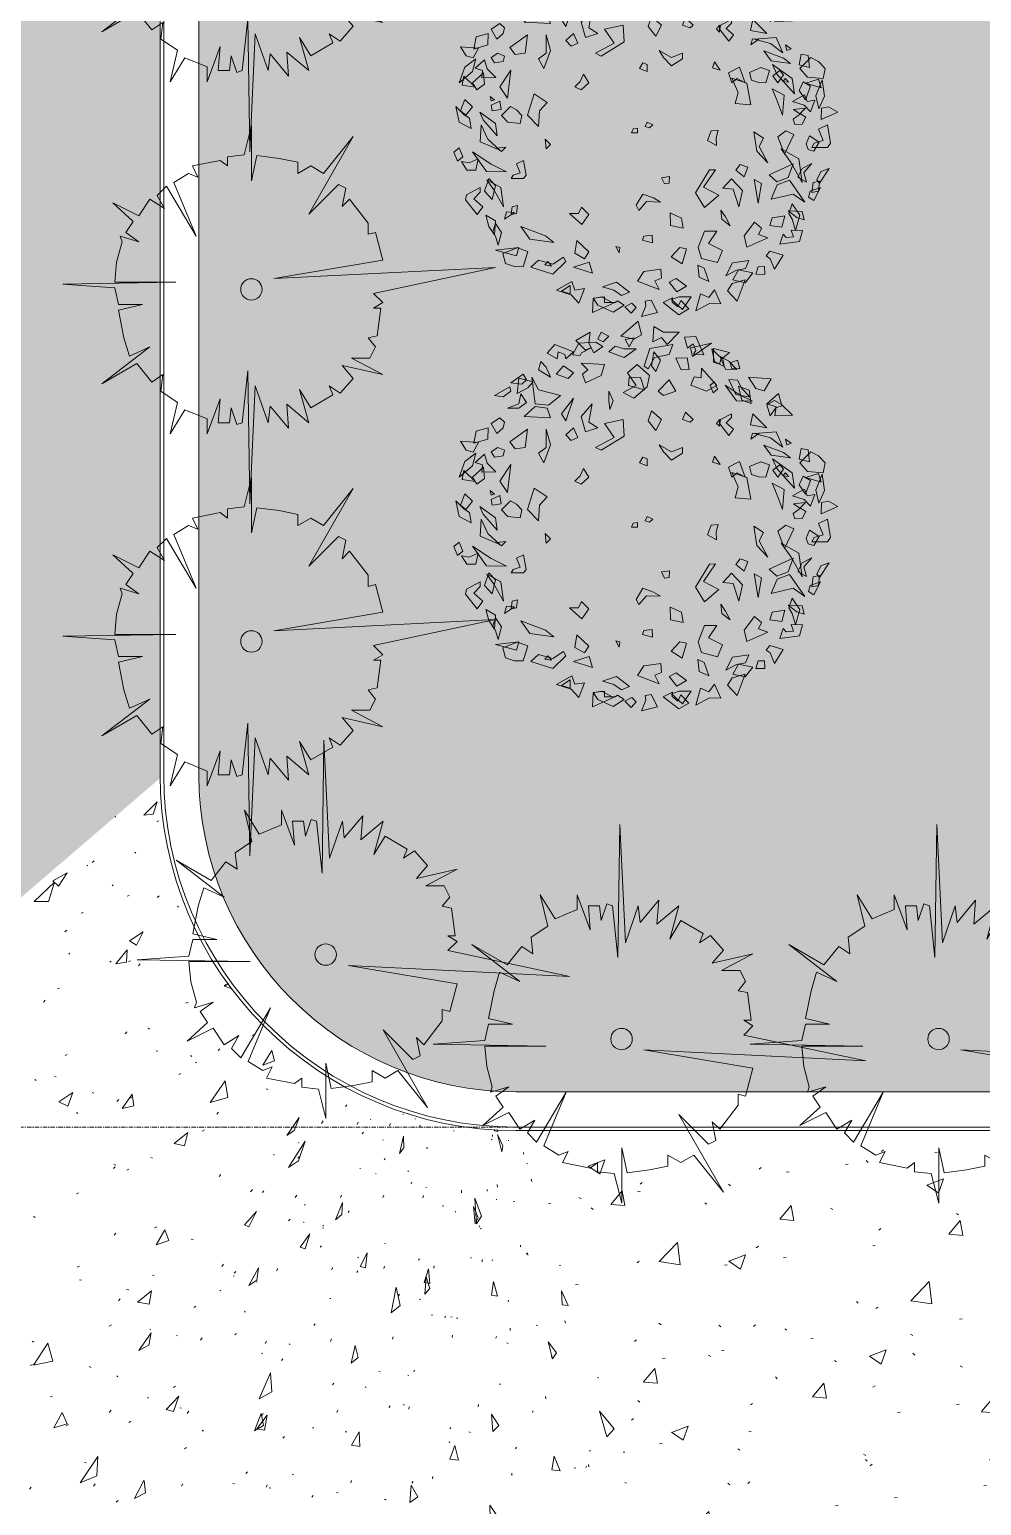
# Model space of a CAD drawing. Header units: millimetres. Extents: x 5359 to 218750, y -16347 to 109893.
# Drawn here: x 30723 to 33425, y 16162 to 20354 of the extents above; entities that cross this region are included whole.
import ezdxf

# ---------------------------------------------------------------- set-up
doc = ezdxf.new("R2010")
doc.units = ezdxf.units.MM
doc.linetypes.add('Grid Line', pattern=[22.225, 12.7, -3.175, 3.175, -3.175])
for name, color, linetype, lineweight in [('A-FLOR', 192, 'Continuous', 9), ('A-FLOR-PATT', 8, 'Continuous', 9), ('A-WALL', 113, 'Continuous', 9), ('G-IMPT', 8, 'Continuous', 9), ('L-PLNT', 71, 'Continuous', 9), ('S-GRID-1', 1, 'Grid Line', 9)]:
    doc.layers.add(name, color=color, linetype=linetype, lineweight=lineweight)

# ---------------------------------------------------------------- blocks, each defined once
blk = doc.blocks.new('FP_74-TKCS_MB ĐỊNH VỊ CỔNG-HÀNG RÀO')
at = {"layer": 'A-FLOR-PATT'}
for p, q in [((31047.3, 18122.4), (31084.9, 18160.9)), ((31073.7, 18125.9), (31084.9, 18160.9)), ((30965.3, 18119.6), (30966.3, 18117.5)), ((31047.3, 18122.4), (31073.7, 18125.9)), ((31083.9, 18104.4), (31089.3, 18106.5)), ((30900.6, 17988.7), (30906.4, 17993.5)), ((31021.8, 18018.2), (31024, 18014.8)), ((30788.6, 17936.2), (30829.3, 17958.7)), ((30804.8, 17921), (30829.3, 17958.7)), ((30885.2, 17981.3), (30888.3, 17978.7)), ((30735.7, 17877.3), (30793.5, 17932.7)), ((30776.5, 17877.5), (30793.5, 17932.7)), ((30788.6, 17936.2), (30804.8, 17921)), ((30957.1, 17924.8), (30960.4, 17922.4)), ((30735.7, 17877.3), (30776.5, 17877.5)), ((30999.5, 17892.7), (31005.1, 17894.9)), ((31085.2, 17888.9), (31090.6, 17893.9)), ((31142.5, 17864.3), (31145.4, 17861.3)), ((30869.6, 17844.8), (30875.3, 17846.8)), ((30822.7, 17791.1), (30828.3, 17796)), ((31006.3, 17766.1), (31045.5, 17791.1)), ((31026.8, 17753.3), (31045.6, 17791.1)), ((30967.9, 17700.5), (31000.3, 17740.4)), ((30997.9, 17705.5), (31000.3, 17740.3)), ((31006.3, 17766.1), (31026.8, 17753.4)), ((30833.8, 17731.3), (30836.7, 17727.9)), ((30950.7, 17707.7), (30954.6, 17705.5)), ((30967.9, 17700.5), (30997.9, 17705.6)), ((31003.5, 17707.2), (31009.3, 17709.5)), ((31031.8, 17695), (31037.1, 17700.2)), ((30801.6, 17629.5), (30807.5, 17631.7)), ((31275.1, 17636.8), (31280.1, 17642.1)), ((31276.6, 17636.7), (31287.3, 17644.7)), ((31276.6, 17636.7), (31297.8, 17629.8)), ((30761.9, 17592.1), (30767.4, 17597.1)), ((31166.7, 17588.8), (31172.6, 17591.6)), ((30994.1, 17501.7), (30999.2, 17507)), ((31059.3, 17517.8), (31063.2, 17515)), ((31354.7, 17496.8), (31360.7, 17500.2)), ((30823.4, 17440.6), (30829.4, 17443)), ((31081.8, 17453.9), (31086.5, 17452.2)), ((31179.6, 17440.1), (31183.9, 17437.7)), ((31258.3, 17454), (31263.2, 17459.5)), ((31384.6, 17412.4), (31410.4, 17454.4)), ((31418.1, 17425.5), (31410.4, 17454.4)), ((31192.9, 17420.8), (31197.9, 17419.5)), ((31384.6, 17412.4), (31418.1, 17425.5)), ((30737.7, 17372.4), (30741.5, 17369.1)), ((30793.6, 17381.9), (30798.2, 17379.7)), ((31146.1, 17386.2), (31152.1, 17389.2)), ((31235.3, 17306.5), (31277.8, 17368.1)), ((31285.5, 17320.6), (31277.8, 17368)), ((30805.8, 17308.8), (30845.8, 17335)), ((30831.5, 17296.7), (30845.8, 17335)), ((30900.5, 17335), (30905.3, 17333)), ((30970.9, 17309.6), (30975.9, 17314.9)), ((30985.5, 17289.3), (31013.6, 17330.6)), ((31007.2, 17319.5), (31013.3, 17322.3)), ((31018.6, 17297.4), (31013.7, 17330.6)), ((31235.3, 17306.5), (31285.5, 17320.6)), ((31394.5, 17345.4), (31399.3, 17343.9)), ((30805.8, 17308.8), (30831.5, 17296.7)), ((30855.7, 17278.1), (30859.9, 17275.1)), ((30985.5, 17289.3), (31018.6, 17297.4)), ((31254.1, 17273.8), (31258.8, 17279.5)), ((31266.2, 17237.2), (31271.7, 17236.4)), ((31133.1, 17190.7), (31172.2, 17221.1)), ((31133.1, 17190.6), (31162.2, 17183.9)), ((31162.2, 17183.9), (31172.3, 17221.1)), ((31213, 17225.3), (31219.1, 17228.7)), ((31066.6, 17150.8), (31071.4, 17148.4)), ((30960.8, 17118.9), (30965.7, 17124.4)), ((30962.2, 17130.6), (30967.6, 17129.1)), ((30998.5, 17114.1), (31004.7, 17117.1)), ((31261, 17096.3), (31265.7, 17102.1)), ((30855.6, 17047.2), (30861.9, 17050)), ((30733.5, 16983.3), (30738.2, 16980.3)), ((31077.9, 16950.4), (31084.2, 16953.8)), ((31082.3, 16902.6), (31107, 16945.5)), ((31117.8, 16914.8), (31107, 16945.5)), ((30962.7, 16930.1), (30967.5, 16935.7)), ((31082.3, 16902.6), (31117.8, 16914.8)), ((31181.3, 16918.2), (31187.2, 16917.6)), ((30858, 16838.7), (30864.4, 16841.7)), ((31071.5, 16816.4), (31076.9, 16814.4)), ((30864.6, 16803.1), (30870.4, 16801.7)), ((30998.3, 16775.8), (31004.2, 16774.8)), ((31029.4, 16739.4), (31069, 16771.8)), ((31062, 16734), (31069, 16771.8)), ((30975.5, 16743.3), (30980.2, 16749)), ((31029.4, 16739.4), (31061.9, 16734.1)), ((30949.1, 16671.6), (30955.5, 16675)), ((30729.8, 16629.1), (30735.1, 16626.4)), ((30733.6, 16561), (30774.9, 16623.6)), ((30788.6, 16571.7), (30774.9, 16623.6)), ((30724.3, 16559.7), (30730.8, 16562.7)), ((30733.6, 16561), (30788.6, 16571.7)), ((30891.9, 16556.7), (30897.5, 16554.5)), ((30781.7, 16472.1), (30787.9, 16470.8)), ((30791.8, 16382.7), (30815.6, 16426.4)), ((30791.8, 16382.7), (30829.1, 16393.8)), ((30829.2, 16393.8), (30815.6, 16426.4)), ((30826.2, 16388.8), (30832.8, 16392.2)), ((30722.7, 16208.6), (30727.4, 16214.5))]:
    blk.add_line(p, q, dxfattribs=at)
blk = doc.blocks.new('FP_76-TKCS_MB ĐỊNH VỊ CỔNG-HÀNG RÀO')
at = {"layer": 'A-FLOR-PATT'}
for p, q in [((31619.5, 17295.7), (31623.1, 17299.9)), ((31782.8, 17273.8), (31784.3, 17273.2)), ((31453.5, 17212.7), (31488.6, 17263.7)), ((31474.1, 17227.6), (31488.6, 17263.6)), ((31552, 17247.5), (31556.5, 17254.4)), ((31652.5, 17243.8), (31656, 17250.6)), ((31691.1, 17259.3), (31692.1, 17257.3)), ((31744.8, 17240.4), (31747.3, 17247.2)), ((31816.6, 17260.4), (31818.1, 17259.9)), ((31830.2, 17236), (31831.7, 17242.7)), ((32042.9, 17226.5), (32042.5, 17230.4)), ((31453.5, 17212.7), (31474.1, 17227.6)), ((31458.1, 17122.4), (31505.6, 17196.9)), ((31485.9, 17192.7), (31487.7, 17191.8)), ((31486.7, 17141), (31505.6, 17196.9)), ((31667.5, 17217.8), (31670.5, 17222.1)), ((31725.4, 17201), (31726.7, 17199.1)), ((31772.9, 17161.9), (31784.3, 17211.5)), ((31785, 17177.8), (31784.3, 17211.5)), ((31926.6, 17226.3), (31928.2, 17225.9)), ((32033.8, 17202.2), (32035.7, 17200.7)), ((32036.8, 17210.5), (32036.9, 17215)), ((32042.9, 17226.5), (32052, 17224.3)), ((32052, 17224.3), (32050.1, 17229.9)), ((32063.6, 17166.7), (32051.6, 17215.8)), ((32066.9, 17184.1), (32051.6, 17215.8)), ((32081.4, 17199.2), (32083.1, 17199)), ((31416, 17159.6), (31417, 17157.4)), ((31484.7, 17148.7), (31488.9, 17152.9)), ((31729.2, 17143.8), (31731.9, 17148.1)), ((31772.9, 17161.9), (31785, 17177.8)), ((31850.2, 17175.6), (31851.9, 17180)), ((32063.6, 17166.7), (32066.9, 17184.1)), ((32125.4, 17159.7), (32125, 17164.3)), ((31458.1, 17122.4), (31486.7, 17141.1)), ((31660.3, 17119.6), (31662.2, 17118.9)), ((31704.7, 17104.8), (31706.6, 17104.1)), ((31796.5, 17112.7), (31798.2, 17110.9)), ((32134.8, 17133.9), (32137.1, 17132.5)), ((31805.8, 17075.6), (31807.9, 17080)), ((31847.9, 17065.7), (31850, 17065.2)), ((32051.5, 17066.6), (32050.6, 17073.4)), ((32148.7, 17081.9), (32146.8, 17088.7)), ((31350.3, 17053.1), (31355.6, 17059.9)), ((31383.7, 17051.4), (31388.3, 17055.6)), ((31476.8, 17037.1), (31481.1, 17043.9)), ((31591.8, 16973.1), (31611.1, 17023.1)), ((31605.6, 17036.8), (31608.8, 17043.6)), ((31609.4, 16988.7), (31611.1, 17023.1)), ((31726.1, 17036.8), (31728.3, 17043.6)), ((31839.7, 17035.5), (31840.9, 17042.3)), ((31949.3, 17050.6), (31949.4, 17057.3)), ((31991.6, 16962.5), (31986.5, 17035.1)), ((32005.7, 16984.1), (31986.5, 17035.1)), ((32021.5, 17054.7), (32022.3, 17059.2)), ((32047.5, 17031.1), (32049.7, 17030.9)), ((32097.2, 17025.7), (32099.4, 17025.5)), ((31332.7, 16958.9), (31366.7, 16997.3)), ((31345.4, 16953.3), (31366.7, 16997.3)), ((31503.3, 17017), (31504.9, 17014.9)), ((31591.8, 16973.1), (31609.4, 16988.7)), ((31627.4, 16994.4), (31630.6, 16998.7)), ((31895.7, 17011.1), (31897.4, 17015.5)), ((31931, 16997.1), (31933.3, 16995.4)), ((31987.5, 16962), (31983.3, 17011.1)), ((31996.4, 16978.8), (31983.3, 17011.1)), ((31987.5, 16962), (31996.4, 16978.8)), ((31991.6, 16962.5), (32005.7, 16984.1)), ((31332.7, 16958.9), (31345.4, 16953.3)), ((31458.1, 16970.8), (31462.2, 16975.1)), ((31499.6, 16966.7), (31502, 16966)), ((31554.4, 16950.6), (31556.9, 16949.9)), ((31555.2, 16957.4), (31557.1, 16955.5)), ((31999.5, 16952.2), (32000.6, 16956.7)), ((32002.8, 16949.4), (32005.3, 16947.8)), ((31491.3, 16895.7), (31518, 16934)), ((31491.3, 16895.7), (31505, 16890.9)), ((31505, 16890.9), (31518, 16934)), ((31548.1, 16895.7), (31551.7, 16900)), ((31730.7, 16907.2), (31733.3, 16906.7)), ((32116.2, 16896.8), (32116.9, 16901.3)), ((31654.5, 16867), (31656.8, 16865.2)), ((31661.8, 16841.3), (31681.3, 16879.7)), ((31676.5, 16837.2), (31681.3, 16879.7)), ((31827.2, 16858.6), (31829.5, 16862.9)), ((31975, 16865.9), (31977.7, 16865.6)), ((32007.6, 16854.3), (32007.5, 16861.1)), ((32035.6, 16858.8), (32038.2, 16858.5)), ((32132.6, 16877.7), (32135.5, 16876.2)), ((32137.2, 16872.8), (32136.1, 16879.6)), ((31268.3, 16841.1), (31273.3, 16848)), ((31300.8, 16814.5), (31303.6, 16813.7)), ((31303.5, 16822.4), (31308.2, 16826.7)), ((31345.3, 16786.9), (31372.4, 16837.3)), ((31368.3, 16802.4), (31372.4, 16837.3)), ((31423.6, 16828.6), (31427.6, 16835.4)), ((31580.4, 16831.7), (31583.4, 16838.5)), ((31651.6, 16824.1), (31654.8, 16828.5)), ((31661.8, 16841.3), (31676.5, 16837.2)), ((31729, 16834.9), (31730.9, 16841.6)), ((31843.2, 16795.9), (31855.4, 16834.5)), ((31844.9, 16762.3), (31848.5, 16811.7)), ((31859.3, 16778.8), (31848.5, 16811.7)), ((31858.8, 16792.5), (31855.4, 16834.5)), ((31870.6, 16836.5), (31871.5, 16843.2)), ((32227.7, 16843.6), (32230.5, 16843.5)), ((31263.1, 16774), (31265.3, 16771.9)), ((31345.3, 16786.9), (31368.3, 16802.4)), ((31366.1, 16797.4), (31369, 16796.6)), ((31749.8, 16709.1), (31763.2, 16782.2)), ((31775.1, 16729.8), (31763.2, 16782.2)), ((31843.2, 16795.9), (31858.8, 16792.5)), ((31844.9, 16762.3), (31859.3, 16778.8)), ((32034.6, 16759.5), (32039.5, 16798.4)), ((32051, 16756.9), (32039.5, 16798.4)), ((32235.3, 16732.2), (32232.9, 16771.4)), ((32252.4, 16730.3), (32232.9, 16771.4)), ((31189.3, 16724.1), (31194.5, 16728.4)), ((31575.2, 16750.3), (31578.2, 16749.7)), ((31749.8, 16709.1), (31775, 16729.8)), ((31769.9, 16758), (31772.6, 16762.4)), ((31829.4, 16747.8), (31832.3, 16746.1)), ((32034.6, 16759.5), (32051, 16756.9)), ((32081.5, 16740.5), (32082.8, 16745)), ((32235.3, 16732.2), (32252.4, 16730.3)), ((31332.6, 16713.6), (31335.1, 16711.6)), ((31863.9, 16703.1), (31867, 16702.7)), ((31901.3, 16695.2), (31903.5, 16699.6)), ((31919.2, 16698.4), (31922.3, 16696.8)), ((31935.3, 16694.4), (31938.4, 16694.1)), ((32244.3, 16680), (32242.9, 16686.7)), ((31033.2, 16602), (31068.2, 16652.9)), ((31061.7, 16617.4), (31068.2, 16652.9)), ((31063.8, 16662.6), (31067.1, 16661.7)), ((31139.5, 16644.6), (31142.9, 16643.9)), ((31305.8, 16646.5), (31310.5, 16650.8)), ((31530.1, 16673.6), (31533.9, 16677.9)), ((31922.9, 16638.8), (31923.6, 16645.6)), ((32087.2, 16659.2), (32086.9, 16665.9)), ((32161.5, 16673.9), (32164.7, 16673.7)), ((31033.2, 16602), (31061.7, 16617.4)), ((31208.2, 16631.2), (31213, 16638)), ((31392.1, 16622), (31395.9, 16628.9)), ((31460.1, 16621.5), (31463, 16619.6)), ((31577, 16628.3), (31579.7, 16635.1)), ((31636.1, 16566.6), (31647.5, 16616.2)), ((31656, 16582.8), (31647.5, 16616.2)), ((31753.4, 16634.4), (31755.1, 16641.2)), ((32046.5, 16637.6), (32048.3, 16642.1)), ((32077.8, 16623.7), (32081.3, 16622.1)), ((32207.6, 16578.3), (32195.6, 16627.4)), ((32218.7, 16595.7), (32195.6, 16627.3)), ((31381.4, 16594.5), (31384.9, 16593.9)), ((31437.8, 16574.1), (31442, 16578.5)), ((31636.1, 16566.6), (31656, 16582.8)), ((32204.6, 16583.2), (32205.8, 16587.7)), ((32207.6, 16578.3), (32218.7, 16595.7)), ((30970.3, 16529.9), (30973.1, 16527.8)), ((31374.3, 16465.1), (31406.4, 16538.9)), ((31410.7, 16485.2), (31406.4, 16538.9)), ((31714.3, 16542.3), (31717.9, 16541.8)), ((31796.4, 16532.2), (31800, 16531.7)), ((31813.3, 16541.9), (31816.1, 16546.3)), ((32335, 16525.8), (32339.2, 16524.4)), ((31131.4, 16496.8), (31136.7, 16501.1)), ((31374.3, 16465.1), (31410.7, 16485.2)), ((31583.1, 16504.9), (31586.8, 16509.3)), ((31675.3, 16499.4), (31678.8, 16497.6)), ((32056.5, 16507), (32060.2, 16506.7)), ((31057.5, 16468.9), (31060.6, 16466.8)), ((31110.3, 16434.3), (31146.3, 16472.9)), ((31110.3, 16434.3), (31131.4, 16429.5)), ((31131.4, 16429.5), (31146.3, 16472.9)), ((31149.4, 16439.3), (31153.3, 16438.6)), ((31743.1, 16440.7), (31746.4, 16445.1)), ((31783, 16448.5), (31786.8, 16446.9)), ((31799.4, 16435.4), (31800.8, 16442.2)), ((31996.7, 16442.4), (31997.1, 16449.1)), ((32188.3, 16465), (32187.7, 16471.8)), ((30948.8, 16426.4), (30954.4, 16433.3)), ((31004.1, 16397.5), (31009.9, 16401.9)), ((31170, 16423.2), (31174.6, 16430.1)), ((31361.3, 16373.7), (31380.5, 16423.7)), ((31368.2, 16379.8), (31396.9, 16418.3)), ((31386.7, 16389.7), (31380.5, 16423.6)), ((31382.5, 16417.2), (31386, 16424.1)), ((31390.2, 16375.6), (31396.9, 16418.3)), ((31595.2, 16426.5), (31597.6, 16433.3)), ((32038.4, 16372.3), (32034.1, 16421.4)), ((32055, 16389.3), (32034.1, 16421.4)), ((32150.5, 16426.4), (32152.3, 16430.9)), ((32361.4, 16357.5), (32341, 16430.1)), ((32382.8, 16380.3), (32341, 16430.1)), ((31213.2, 16375.6), (31216.7, 16373.6)), ((31361.3, 16373.7), (31386.7, 16389.7)), ((31368.2, 16379.8), (31390.2, 16375.6)), ((31442, 16353.3), (31446.3, 16357.6)), ((31526.1, 16382.8), (31530.2, 16382.3)), ((31619, 16371.5), (31623.1, 16371)), ((31637.2, 16333), (31658.6, 16371.6)), ((31660.1, 16329.4), (31658.6, 16371.6)), ((31915.9, 16379.6), (31918.7, 16384)), ((31970.3, 16371.3), (31974.5, 16369.7)), ((32038.4, 16372.3), (32055, 16389.3)), ((32361.4, 16357.5), (32382.8, 16380.3)), ((31162.7, 16322.9), (31167.9, 16327.2)), ((31637.2, 16333), (31660.1, 16329.4)), ((31912.9, 16342.2), (31917.1, 16341.9)), ((31916.4, 16294), (31930.5, 16332.8)), ((31940.1, 16291.1), (31930.5, 16332.8)), ((32102.7, 16323.3), (32105, 16327.7)), ((32311.1, 16317.5), (32315.4, 16317.3)), ((32408.5, 16314), (32412.8, 16313.8)), ((30866, 16226.6), (30916.9, 16301.4)), ((30879, 16284.3), (30883.4, 16283.5)), ((30913.5, 16246.4), (30916.9, 16301.4)), ((31916.4, 16294), (31940.1, 16291.1)), ((32205.1, 16262.9), (32211.8, 16301.9)), ((32229.5, 16260.6), (32211.8, 16301.9)), ((32268.6, 16269.4), (32273.3, 16268)), ((32302, 16269.7), (32303.8, 16274.2)), ((32310.6, 16271.8), (32309.7, 16278.6)), ((30866, 16226.6), (30913.5, 16246.4)), ((31020.6, 16182.4), (31047.6, 16232.7)), ((31051.5, 16198.3), (31047.7, 16232.7)), ((31299.6, 16224.4), (31304.2, 16223.8)), ((31336.7, 16253), (31341.5, 16257.4)), ((31468.7, 16251.3), (31472.8, 16249.5)), ((31634.9, 16226.2), (31637.1, 16233)), ((31808.4, 16225.5), (31811.8, 16229.9)), ((31866.8, 16237.7), (31868, 16244.5)), ((32091.8, 16247), (32092, 16253.8)), ((32205.1, 16262.9), (32229.5, 16260.6)), ((32412.4, 16227.1), (32417.4, 16225.7)), ((30904.1, 16217.1), (30909.4, 16224)), ((31020.6, 16182.4), (31051.5, 16198.3)), ((31153.7, 16217.1), (31158, 16223.9)), ((31394.5, 16214.1), (31397.7, 16220.9)), ((31403.2, 16212), (31407.7, 16211.5)), ((31523.7, 16186.1), (31528, 16190.5)), ((31594.3, 16199.3), (31598.7, 16197.6)), ((31802.6, 16170.4), (31806.1, 16219.7)), ((31802.6, 16170.4), (31824.8, 16187.1)), ((31824.8, 16187.1), (31806.1, 16219.7)), ((30968.6, 16171.8), (30974.5, 16176.1)), ((31730.6, 16179.2), (31735.3, 16178.8)), ((32031.5, 16090), (32029.7, 16162.8)), ((32064.1, 16111.9), (32029.7, 16162.8))]:
    blk.add_line(p, q, dxfattribs=at)
blk = doc.blocks.new('CAY MAI VAN PHUC - CAY DUC SOC_dwg-V288-TKCS_MB ĐỊNH VỊ CỔNG-HÀNG RÀO')
at = {"layer": 'G-IMPT', "flags": 128}
for points in [[(32.8, 479.5), (12.9, 293.4), (6.2, 771.8), (-13.8, 346.6), (-60.3, 479.5), (-67, 419.7), (-133.5, 499.4), (-126.8, 413), (-206.6, 479.5), (-173.4, 359.9), (-213.3, 426.3), (-293.1, 379.8), (-279.8, 346.6), (-319.7, 373.2), (-366.2, 320), (-326.3, 273.5), (-429.6, 297)], [(-429.5, -200.8), (-419.4, -198.2), (-419.4, -238.1), (-352.9, -324.5), (-326.3, -297.9), (-339.6, -364.4), (-313, -377.6), (-206.6, -271.3), (-366.2, -550.4), (-259.8, -417.5), (-213.3, -444.1), (-166.7, -417.5), (-166.7, -457.4), (-100.2, -470.7), (-19.9, -481.4), (-0.5, -390.9), (-0.5, -590.3), (26.2, -484), (86, -477.3), (86, -444.1), (112.6, -464), (212.4, -444.1), (192.4, -404.2), (225.7, -417.5), (278.9, -384.3), (199.1, -191.6), (305.5, -371), (338.7, -337.8), (312.1, -291.3), (365.3, -324.5), (405.2, -264.7), (498.3, -311.2), (425.2, -244.8), (451.8, -204.9), (405.2, -171.7), (471.7, -191.6), (465.1, -171.7), (485, -98.6), (491.7, -25.5), (272.2, -25.5), (677.9, -18.8), (491.7, -5.6), (478.4, 54.2), (391.9, 54.2), (478.4, 74.2), (458.4, 173.8), (438.5, 240.3), (365.3, 207.1), (538.2, 340), (411.9, 266.9), (358.7, 333.3), (318.8, 306.7), (325.4, 366.5), (265.6, 406.4), (292.2, 519.4), (239, 433), (159.2, 466.2), (159.2, 519.4), (112.6, 393.1), (119.3, 479.5), (79.4, 479.5), (72.7, 426.3), (52.8, 486.1), (32.8, 479.5)], [(-429.6, 284), (-359.6, 246.9), (-426.1, 246.9), (-429.6, 240)], [(-429.6, 186.5), (-419.4, 173.8), (-429.6, 171.8)], [(-429.5, -56.2), (-80.3, -38.8), (-429.5, -97.9)]]:
    blk.add_lwpolyline(points, dxfattribs=at)
at = {"layer": 'G-IMPT'}
blk.add_circle((0, 0), 38.6, dxfattribs=at)
blk = doc.blocks.new('CAY MAI VAN PHUC - CAY BONG TRANG-V289-TKCS_MB ĐỊNH VỊ CỔNG-HÀNG RÀO')
at = {"extrusion": (0, 0, -1), "xscale": 0.7894736842105263, "yscale": 0.7894736842105263, "zscale": -0.7894736842105263, "rotation": 180}
blk.add_blockref('CAY MAI VAN PHUC - CAY DUC SOC_dwg-V288-TKCS_MB ĐỊNH VỊ CỔNG-HÀNG RÀO', (0, 0), dxfattribs=at)
blk = doc.blocks.new('CAY MAI VAN PHUC - CAY DUC SOC_dwg-2256080-TKCS_MB ĐỊNH VỊ CỔNG-HÀNG RÀO')
at = {"layer": 'G-IMPT', "flags": 128}
blk.add_lwpolyline([(32.8, 479.5), (12.9, 293.4), (6.2, 771.8), (-13.8, 346.6), (-60.3, 479.5), (-67, 419.7), (-133.5, 499.4), (-126.8, 413), (-206.6, 479.5), (-173.4, 359.9), (-213.3, 426.3), (-293.1, 379.8), (-279.8, 346.6), (-319.7, 373.2), (-366.2, 320), (-326.3, 273.5), (-472.6, 306.7), (-359.6, 246.9), (-426.1, 246.9), (-446, 207.1), (-419.4, 173.8), (-452.7, 167.2), (-466, 67.5), (-439.4, 67.5), (-472.6, 47.6), (-439.4, 14.4), (-878.3, -78.6), (-80.3, -38.8), (-472.6, -105.2), (-446, -204.9), (-419.4, -198.2), (-419.4, -238.1), (-352.9, -324.5), (-326.3, -297.9), (-339.6, -364.4), (-313, -377.6), (-206.6, -271.3), (-366.2, -550.4), (-259.8, -417.5), (-213.3, -444.1), (-166.7, -417.5), (-166.7, -457.4), (-100.2, -470.7), (-19.9, -481.4), (-0.5, -390.9), (-0.5, -590.3), (26.2, -484), (86, -477.3), (86, -444.1), (112.6, -464), (212.4, -444.1), (192.4, -404.2), (225.7, -417.5), (278.9, -384.3), (199.1, -191.6), (305.5, -371), (338.7, -337.8), (312.1, -291.3), (365.3, -324.5), (405.2, -264.7), (498.3, -311.2), (425.2, -244.8), (451.8, -204.9), (405.2, -171.7), (471.7, -191.6), (465.1, -171.7), (485, -98.6), (491.7, -25.5), (272.2, -25.5), (677.9, -18.8), (491.7, -5.6), (478.4, 54.2), (391.9, 54.2), (478.4, 74.2), (458.4, 173.8), (438.5, 240.3), (365.3, 207.1), (538.2, 340), (411.9, 266.9), (358.7, 333.3), (318.8, 306.7), (325.4, 366.5), (265.6, 406.4), (292.2, 519.4), (239, 433), (159.2, 466.2), (159.2, 519.4), (112.6, 393.1), (119.3, 479.5), (79.4, 479.5), (72.7, 426.3), (52.8, 486.1)], close=True, dxfattribs=at)
at = {"layer": 'G-IMPT'}
blk.add_circle((0, 0), 38.6, dxfattribs=at)
blk = doc.blocks.new('CAY MAI VAN PHUC - CAY BONG TRANG-2256527-TKCS_MB ĐỊNH VỊ CỔNG-HÀNG RÀO')
at = {"extrusion": (0, 0, -1), "xscale": 0.7894736842105263, "yscale": 0.7894736842105263, "zscale": -0.7894736842105263, "rotation": 180}
blk.add_blockref('CAY MAI VAN PHUC - CAY DUC SOC_dwg-2256080-TKCS_MB ĐỊNH VỊ CỔNG-HÀNG RÀO', (0, 0), dxfattribs=at)
blk = doc.blocks.new('CAY MAI VAN PHUC - CAY BONG TRANG-2256081-TKCS_MB ĐỊNH VỊ CỔNG-HÀNG RÀO')
at = {"xscale": 0.7894736842105263, "yscale": 0.7894736842105263, "zscale": 0.7894736842105263}
blk.add_blockref('CAY MAI VAN PHUC - CAY DUC SOC_dwg-2256080-TKCS_MB ĐỊNH VỊ CỔNG-HÀNG RÀO', (0, 0), dxfattribs=at)
blk = doc.blocks.new('CAY BACH TRINH - CAY BACH TRINH_dwg-2249800-TKCS_MB ĐỊNH VỊ CỔNG-HÀNG RÀO')
at = {"layer": 'G-IMPT', "flags": 128}
for points in [[(7, 1749), (-25, 1628), (43, 1591), (160, 1616)], [(-578, 1452), (-505, 1613), (-404, 1608), (-431, 1511), (-482, 1548), (-505, 1489), (-486, 1456)], [(-357, 1653), (-250, 1541), (-201, 1603), (-123, 1566), (-133, 1703), (-220, 1653)], [(121, 1587), (40, 1602), (86, 1521)], [(335, 1653), (267, 1616), (316, 1566), (365, 1591)], [(423, 1516), (443, 1553), (433, 1653), (560, 1578), (472, 1491)], [(-715, 1368), (-728, 1408), (-805, 1472), (-663, 1508), (-663, 1385)], [(-648, 1504), (-672, 1392), (-758, 1347), (-746, 1419), (-706, 1444)], [(-477, 1437), (-459, 1512), (-646, 1555)], [(-83, 1327), (-48, 1351), (-99, 1506), (-301, 1542), (-270, 1454), (-140, 1428)], [(-133, 1478), (-191, 1403), (-152, 1303), (-113, 1353)], [(23, 1503), (131, 1428), (267, 1478), (209, 1528), (131, 1503)], [(533, 1553), (590, 1452), (520, 1446), (509, 1467), (423, 1512), (399, 1468), (319, 1525), (383, 1562)], [(579, 1478), (745, 1541), (813, 1466), (725, 1416), (716, 1478), (657, 1453), (647, 1416)], [(-874, 1403), (-896, 1328), (-826, 1327), (-809, 1379)], [(-870, 1320), (-769, 1323), (-719, 1438), (-798, 1395)], [(-556, 1333), (-692, 1179), (-600, 1129), (-460, 1181), (-492, 1255), (-553, 1247)], [(-428, 1425), (-446, 1319), (-376, 1318), (-327, 1420)], [(14, 1366), (-94, 1266), (-74, 1166), (43, 1066), (140, 1116), (23, 1178), (101, 1291)], [(511, 1378), (306, 1366), (335, 1266), (472, 1203), (501, 1278), (452, 1316)], [(667, 1353), (579, 1291), (628, 1241), (735, 1278)], [(871, 1391), (823, 1341), (784, 1253), (891, 1316)], [(-1174, 1238), (-1112, 1130), (-1037, 1152), (-972, 1252)], [(-766, 1181), (-866, 1042), (-1009, 1038), (-900, 1094)], [(-989, 1076), (-860, 1099), (-799, 1231), (-876, 1225), (-913, 1152)], [(-697, 1145), (-671, 1210), (-634, 1180), (-660, 1114)], [(-269, 1228), (-328, 1128), (-220, 1091), (-172, 1128)], [(-50, 1140), (92, 1178), (86, 1252), (-14, 1249)], [(696, 1091), (891, 1141), (949, 1253), (920, 1016), (803, 1003)], [(1064, 1244), (1080, 1108), (985, 1158), (937, 1212)], [(1027, 1278), (998, 1228), (1037, 1191), (1135, 1203)], [(-1364, 914), (-1208, 910), (-1218, 988), (-1136, 1017), (-1240, 1107), (-1267, 1010)], [(-996, 1019), (-915, 1047), (-883, 1171), (-978, 1137)], [(267, 1128), (228, 1041), (257, 966), (267, 1041)], [(647, 866), (579, 1066), (686, 928)], [(1047, 1103), (998, 1028), (1066, 978), (1164, 978), (1066, 1016)], [(1144, 1166), (1135, 1128), (1203, 1078), (1281, 1091)], [(-1164, 910), (-1135, 1007), (-1204, 1044), (-1282, 1000), (-1216, 980)], [(-1010, 928), (-1137, 803), (-990, 828)], [(-840, 791), (-799, 735), (-718, 839), (-724, 876), (-821, 927), (-821, 894), (-775, 847)], [(-415, 941), (-483, 878), (-454, 853), (-386, 878)], [(-113, 953), (-201, 878), (-152, 778), (-84, 866)], [(413, 1016), (443, 853), (365, 803), (472, 766), (511, 903)], [(813, 978), (784, 891), (1018, 903), (920, 991)], [(-717, 878), (-717, 816), (-688, 841)], [(140, 878), (131, 728), (335, 603), (384, 628), (218, 716), (306, 841)], [(579, 803), (540, 716), (599, 691), (647, 741)], [(823, 791), (784, 653), (842, 491), (891, 578), (823, 628)], [(988, 791), (1008, 628), (1096, 616), (1144, 678)], [(1261, 753), (1203, 803), (1193, 853), (1232, 891), (1310, 841)], [(1339, 702), (1463, 665), (1444, 774), (1337, 802)], [(-1302, 703), (-1351, 666), (-1312, 653)], [(-1279, 631), (-1217, 768), (-1027, 752), (-1169, 714)], [(-993, 702), (-1009, 756), (-1064, 751)], [(1422, 673), (1471, 586), (1531, 604), (1583, 684)], [(-1595, 553), (-1527, 591), (-1429, 491), (-1497, 416), (-1634, 403), (-1653, 491)], [(-1424, 524), (-1440, 618), (-1501, 607), (-1513, 501)], [(-1380, 266), (-1361, 403), (-1185, 528), (-1224, 441)], [(-1109, 650), (-1174, 560), (-1345, 537), (-1285, 585)], [(-721, 477), (-654, 499), (-671, 550)], [(-220, 591), (-289, 516), (-386, 578), (-386, 628), (-289, 591), (-181, 653)], [(-74, 528), (-35, 541), (-6, 491), (-74, 466)], [(1310, 591), (1252, 628), (1193, 603), (1203, 553), (1281, 541)], [(1270, 413), (1394, 410), (1386, 473), (1452, 496), (1368, 568), (1347, 490)], [(1447, 578), (1476, 466), (1593, 366), (1544, 503)], [(-1619, 320), (-1482, 361), (-1595, 398)], [(-1328, 370), (-1279, 378), (-1302, 402)], [(-1283, 435), (-1251, 475), (-1188, 428), (-1232, 366)], [(-1065, 367), (-1127, 366), (-1158, 473), (-1082, 500), (-981, 458), (-1000, 389)], [(-855, 181), (-881, 279), (-825, 405), (-958, 362), (-994, 169)], [(-942, 366), (-893, 503), (-795, 453), (-825, 366), (-873, 403)], [(491, 441), (443, 366), (511, 303), (569, 328), (521, 378)], [(1135, 478), (1232, 328), (1164, 228), (1154, 328)], [(1378, 453), (1369, 353), (1437, 303), (1476, 366)], [(1553, 425), (1451, 325), (1568, 345)], [(-1597, 135), (-1570, 248), (-1626, 391), (-1648, 247)], [(-1478, 213), (-1422, 297), (-1459, 373), (-1523, 336)], [(-1274, 77), (-1290, 255), (-1183, 312), (-1221, 219)], [(813, 191), (881, 116), (891, -22), (988, 78), (930, 266)], [(-1619, 40), (-1622, 139), (-1683, 152), (-1767, 105)], [(-1363, 198), (-1471, 259), (-1494, 200), (-1562, 210), (-1523, 107), (-1467, 166)], [(-1478, 141), (-1429, 91), (-1371, 128)], [(1085, 125), (1140, 155), (1218, 75), (1163, 15), (1054, 5), (1038, 75)], [(1310, 166), (1300, 116), (1222, 128), (1232, 203)], [(1319, 245), (1280, 215), (1311, 205)], [(1476, 153), (1534, 78), (1583, 116), (1544, 216)], [(1624, 156), (1594, 16), (1487, -41), (1502, 50), (1551, 81)], [(-1482, 60), (-1448, -1), (-1384, -6), (-1369, 43), (-1433, 90)], [(-74, 16), (-123, -9), (-94, -34), (-55, -22)], [(1256, -105), (1272, 5), (1412, 105), (1381, 35)], [(-1595, -47), (-1673, -9), (-1702, -172), (-1673, -209), (-1536, -209), (-1556, -172), (-1634, -147)], [(-1515, -106), (-1486, -178), (-1501, -227), (-1553, -242), (-1599, -161)], [(-1291, -267), (-1232, -115), (-1304, -62), (-1376, -95)], [(-1145, -345), (-1046, -242), (-1021, -71), (-1105, -125), (-1069, -201)], [(-688, -191), (-610, -147), (-641, -60), (-704, -55), (-685, -122)], [(11, -79), (65, -80), (51, -44), (11, -37)], [(1398, -9), (1408, -159), (1232, -234), (1339, -134)], [(-1449, -521), (-1419, -309), (-1263, -222), (-1351, -346)], [(832, -134), (784, -184), (823, -222)], [(1477, -247), (1352, -421), (1173, -426), (1309, -356)], [(1179, -205), (1218, -245), (1264, -215)], [(1563, -293), (1595, -211), (1641, -250), (1609, -331)], [(-1489, -516), (-1411, -473), (-1448, -396), (-1534, -351), (-1465, -430)], [(-1224, -515), (-1157, -451), (-1369, -353), (-1324, -476)], [(-935, -470), (-860, -411), (-900, -361), (-966, -383)], [(1085, -355), (1023, -325), (999, -455), (1023, -485), (1132, -485), (1116, -455), (1054, -435)], [(1427, -309), (1447, -409), (1525, -409), (1573, -334), (1505, -346)], [(-1604, -526), (-1578, -497), (-1615, -421), (-1690, -396)], [(-1546, -521), (-1536, -609), (-1595, -596), (-1604, -509)], [(-1173, -669), (-1368, -622), (-1473, -694), (-1336, -498), (-1227, -542)], [(-1024, -493), (-1058, -702), (-1088, -530)], [(-888, -735), (-838, -578), (-745, -570), (-823, -487), (-921, -590)], [(-582, -741), (-504, -613), (-626, -407), (-681, -406), (-575, -561), (-711, -631)], [(-229, -532), (-269, -525), (-272, -467), (-200, -477)], [(1202, -735), (1225, -565), (1350, -495), (1280, -595)], [(1330, -484), (1271, -546), (1300, -671), (1369, -596)], [(-1553, -680), (-1504, -649), (-1521, -598), (-1613, -563)], [(-129, -656), (-34, -622), (23, -722), (0, -767), (-69, -688), (-193, -693)], [(1384, -736), (1435, -805), (1537, -675), (1529, -628), (1408, -565), (1408, -607), (1465, -665)], [(-1468, -852), (-1402, -831), (-1326, -772), (-1450, -777)], [(-1390, -946), (-1429, -809), (-1361, -709), (-1332, -796), (-1361, -846)], [(-811, -903), (-736, -844), (-727, -764), (-770, -826)], [(614, -795), (506, -893), (444, -803), (510, -740), (536, -796)], [(1124, -735), (1132, -805), (1085, -795), (1077, -725)], [(1193, -846), (1173, -780), (1104, -785)], [(-1270, -915), (-1163, -901), (-1183, -834), (-1295, -817)], [(-1144, -1010), (-957, -1095), (-936, -993), (-1027, -873), (-1088, -926), (-1063, -982)], [(-393, -926), (-281, -901), (-277, -790), (-378, -835)], [(1048, -911), (967, -1024), (753, -1052), (829, -993)], [(1249, -1075), (1218, -965), (1272, -885), (1295, -955), (1272, -995)], [(1359, -809), (1271, -859), (1281, -984), (1330, -909)], [(-1251, -1066), (-1426, -1044), (-1452, -946), (-1351, -943), (-1371, -1002), (-1308, -1008), (-1282, -979)], [(-698, -1231), (-557, -1193), (-527, -1096), (-584, -953), (-693, -951), (-619, -1061), (-741, -1124)], [(-120, -1056), (-31, -1033), (-45, -997), (-117, -988)], [(550, -1034), (443, -1134), (482, -1196), (569, -1146)], [(-1130, -1172), (-1165, -1196), (-1203, -1289), (-1280, -1164), (-1162, -1128)], [(-384, -1242), (-286, -1181), (-363, -1098), (-424, -1108)], [(176, -1143), (205, -1087), (168, -1096)], [(1103, -1266), (1025, -1267), (986, -1133), (1081, -1099), (1208, -1151), (1184, -1238)], [(1066, -1096), (1086, -1171), (1271, -1121)], [(-1117, -1335), (-1039, -1334), (-1059, -1267), (-1114, -1266)], [(-883, -1296), (-1010, -1321), (-942, -1409), (-834, -1384)], [(-771, -1348), (-831, -1232), (-975, -1212), (-947, -1284), (-866, -1298)], [(-622, -1399), (-535, -1360), (-523, -1254), (-580, -1280)], [(-180, -1469), (12, -1396), (-45, -1309), (-194, -1290), (-200, -1370), (-142, -1392)], [(411, -1324), (581, -1272), (441, -1226)], [(667, -1184), (647, -1221), (764, -1334), (959, -1271), (891, -1209), (764, -1246)], [(775, -1261), (835, -1251), (807, -1222)], [(-872, -1573), (-787, -1482), (-829, -1416), (-944, -1384)], [(-336, -1491), (-270, -1405), (-332, -1372), (-423, -1439)], [(323, -1445), (199, -1404), (83, -1492), (153, -1523), (221, -1476)], [(731, -1476), (595, -1400), (567, -1474), (481, -1461), (531, -1590), (600, -1516)], [(608, -1509), (686, -1484), (608, -1434)], [(-505, -1659), (-547, -1509), (-620, -1542), (-671, -1472), (-727, -1598), (-626, -1595)], [(-386, -1646), (-464, -1534), (-357, -1534), (-289, -1559)], [(-215, -1584), (-355, -1693), (-443, -1641), (-373, -1567), (-346, -1624), (-297, -1583), (-299, -1545)], [(-55, -1574), (-63, -1616), (-24, -1708), (-167, -1674), (-109, -1565)], [(228, -1671), (131, -1609), (189, -1571), (209, -1584), (306, -1584), (306, -1534), (404, -1546), (365, -1609)], [(411, -1674), (406, -1550), (330, -1534), (226, -1592)], [(69, -1680), (123, -1624), (62, -1590), (23, -1629)]]:
    blk.add_lwpolyline(points, close=True, dxfattribs=at)
blk = doc.blocks.new('CAY BACH TRINH - CAY BACH TRINH-2271498-TKCS_MB ĐỊNH VỊ CỔNG-HÀNG RÀO')
at = {"extrusion": (0, 0, -1), "xscale": 0.3200000000000001, "yscale": 0.3200000000000001, "zscale": -0.3200000000000001, "rotation": 180}
blk.add_blockref('CAY BACH TRINH - CAY BACH TRINH_dwg-2249800-TKCS_MB ĐỊNH VỊ CỔNG-HÀNG RÀO', (0, 0), dxfattribs=at)

msp = doc.modelspace()

# ---------------------------------------------------------------- hatches: boundary and pattern name
at = {"layer": 'A-FLOR-PATT'}
h = msp.add_hatch(dxfattribs=at)
h.set_pattern_fill('FP_14', color=256, style=0, pattern_type=2)
h.set_pattern_definition([(0, (167.64, 11.2), (558.8, 558.8), [83.82, -16.764, 22.352, -16.764, -419.1]), (0, (167.64, 11.2), (558.8, 558.8), [-139.7, 83.82, -335.28]), (0, (139.7, 27.94), (558.8, 558.8), [55.88, -41.91, 83.82, -41.91, -335.28]), (0, (139.7, 27.94), (558.8, 558.8), [-223.52, 55.88, -279.4]), (0, (335.3, 251.46), (558.8, 558.8), [69.85, -27.94, 69.85, -391.16]), (0, (55.9, 363.2), (558.8, 558.8), [27.94, -55.88, 27.94, -447.04]), (90, (111.76, 363.2), (-558.8, 558.8), [50.292, -508.508]), (90, (279.4, 27.94), (-558.8, 558.8), [55.88, -502.92]), (90, (419.1, 251.46), (-558.8, 558.8), [55.88, -502.92]), (45, (352.04, 22.35), (0, 558.7996), [55.88, -734.383]), (135, (206.76, 22.35), (-558.7996, 0), [55.88, -734.383]), (63.435, (335.28, 25.15), (-0.0005, 558.8001), [55.88, -1193.635]), (75.964, (307.34, 27.94), (-0.00237, 558.80038), [55.88, -2248.111]), (75.964, (447.04, 251.46), (-0.00237, 558.80038), [44.704, -2259.287]), (75.964, (122.94, 363.22), (-0.00237, 558.80038), [39.116, -2264.875]), (104.036, (251.46, 27.94), (0.00237, 558.80038), [55.88, -2248.111]), (104.036, (391.16, 251.46), (0.00237, 558.80038), [44.704, -2259.287]), (104.036, (100.58, 363.22), (0.00237, 558.80038), [39.116, -2264.875]), (116.565, (223.52, 25.15), (0.0005, 558.8001), [55.88, -1193.634])])
h.paths.add_polyline_path([(33642.6, 17336.9), (33642.6, 33737.4), (31203.5, 33737.4), (31203.5, 18236.9), (31211.1, 18125), (31226.1, 18036.7), (31254, 17939.7), (31292.6, 17846.4), (31341.4, 17758.1), (31399.9, 17675.8), (31480, 17589), (31547.2, 17529.8), (31624.7, 17474.9), (31713, 17426.1), (31806.2, 17387.4), (31903.2, 17359.5), (32002.7, 17342.6), (32103.5, 17336.9), (33198.8, 17336.9)])
h.paths.add_polyline_path([(31203.5, 37137.4), (33642.6, 37137.4), (33642.6, 78246.9), (35752.6, 78246.9), (35752.6, 79046.9), (38162.6, 79046.9), (38162.6, 79036.9), (38152.6, 79036.9), (38152.6, 78246.9), (42252.6, 78246.9), (42252.6, 78646.9), (42552.6, 78646.9), (42552.6, 79236.9), (36103.5, 79236.9), (35855.3, 79230.6), (35607.8, 79211.8), (35361.5, 79180.4), (35117.1, 79136.6), (34875.3, 79080.5), (34636.6, 79012.2), (34401.7, 78931.9), (34171.2, 78839.8), (33945.6, 78736.2), (33725.5, 78621.2), (33510, 78494.3), (33269, 78332.8), (33092.2, 78202), (32897.2, 78041.7), (32711.6, 77872.5), (32535.6, 77694.7), (32369.5, 77508.9), (32213.4, 77315.4), (32067.7, 77114.8), (31932.5, 76907.4), (31806.3, 76690.2), (31693.9, 76472.3), (31583.6, 76226.6), (31502.6, 76021.4), (31423.8, 75788.4), (31356.8, 75551.8), (31301.8, 75312.4), (31258.9, 75070.6), (31228.2, 74827), (31209.7, 74582.3), (31203.5, 74336.9), (31205.6, 62059.7), (31211.4, 62000.9), (31234, 61917.3), (31258, 61859.3), (31299, 61792.4), (31349.9, 61732.8), (31409.6, 61681.8), (31476.5, 61640.8), (31549, 61610.8), (31625.3, 61592.5), (31703.5, 61586.3), (32403.5, 61586.3), (32403.5, 40886.3), (31703.5, 40886.3), (31618.1, 40878.5), (31534.5, 40855.8), (31476.5, 40831.8), (31409.6, 40790.8), (31349.9, 40739.9), (31299, 40680.2), (31258, 40613.3), (31228, 40540.8), (31209.7, 40464.6), (31203.5, 40362.1), (31203.5, 38882.8)])
h.paths.add_polyline_path([(62552.6, 78236.9), (62432.4, 78384.4), (62310.9, 78513.5), (62180.6, 78633.7), (62021.7, 78758.5), (61896, 78845), (61742.9, 78935.1), (61583.3, 79014.3), (61418.9, 79081.8), (61250.4, 79137.3), (61078.8, 79180.8), (60904.8, 79211.9), (60728.8, 79230.6), (60552.6, 79236.9), (46052.6, 79236.9), (46052.6, 78648.6), (46352.6, 78648.6), (46352.6, 78638.6), (46352.6, 78636.9), (46352.6, 78246.9), (54962.6, 78246.9), (54962.6, 78236.9), (62545, 78236.9)])
h = msp.add_hatch(dxfattribs=at)
h.set_pattern_fill('FP_24', color=256, style=0, pattern_type=2)
h.set_pattern_definition([(50.044, (79.34, 5.34), (480.1093, -42.1973), [50.249, -552.737]), (354.978, (79.34, 5.34), (-92.8797, 504.407), [40.163, -441.797]), (100.433, (119.35, 1.8), (387.2325, 462.215), [42.741, -470.147]), (46.228, (79.34, 139.45), (714.374, -111.1663), [75.364, -829.007]), (96.624, (138.9, 130.2), (625.628, 653.0516), [64.112, -705.234]), (351.155, (79.3, 139.45), (625.6346, 653.045), [60.248, -662.724]), (21.022, (146.27, 105.9), (399.5488, -270.0747), [50.21, -552.308]), (325.943, (146.27, 105.9), (162.8708, 486.2122), [40.189, -442.076]), (71.481, (179.57, 83.4), (562.4147, 216.1425), [42.731, -470.036]), (37.54, (79.34, 5.34), (8.14153, 223.2217), [7.367, -429.296, 7.367, -441.351, -443.695]), (37.54, (79.34, 5.34), (8.14153, 223.2217), [-885.381, 7.367, -436.328]), (7.5, (79.34, 5.34), (176.088, 264.43336), [7.363, -248.334, 7.363, -419.023, -169.015]), (7.5, (79.34, 5.34), (176.088, 264.43336), [-682.083, 7.363, -161.652]), (327.444, (-69.93, 5.37), (357.3223, -15.2107), [7.368, -160.078, 7.368, -515.062, -693.224]), (327.444, (-69.93, 5.37), (357.3223, -15.2107), [-689.876, 7.368, -685.857]), (317.442, (-136.87, 5.4), (390.3648, 67.0332), [7.37, -210.376, 7.37, -339.684, -492.442]), (317.442, (-136.87, 5.4), (390.3648, 67.0332), [-564.8, 7.37, -485.072])])
h.paths.add_polyline_path([(31093.5, 18385.6), (31093.5, 33837.4), (31103.5, 33837.4), (31103.5, 40386.3), (31093.5, 40386.3), (31103.5, 40558.2), (31103.5, 61982.1), (31099.6, 62000.9), (31093.5, 62086.3), (31103.5, 62086.3), (31103.5, 74336.9), (31093.5, 74336.9), (31093.5, 74345.4), (27123.5, 77694.3), (27123.5, 77413.8), (31041.6, 19157.8)])
h = msp.add_hatch(dxfattribs=at)
h.set_pattern_fill('FP_23', color=256, style=0, pattern_type=2)
h.set_pattern_definition([(50, (0, 0), (480.9661, -42.0786), [50.292, -553.212]), (355, (0, 0), (-93.0416, 504.3895), [40.234, -442.57]), (100.451, (40.1, -3.5), (387.9285, 462.3076), [42.742, -470.158]), (46.184, (0, 134.1), (715.649, -110.993), [75.438, -829.818]), (96.636, (59.64, 124.86), (626.7424, 653.2084), [64.112, -705.237]), (351.184, (0, 134.1), (626.7496, 653.2024), [60.35, -663.854]), (21, (67.06, 100.6), (400.2623, -269.9797), [50.292, -553.212]), (326, (67.06, 100.6), (163.1568, 486.2564), [40.234, -442.57]), (71.451, (100.4, 78.1), (563.421, 216.272), [42.742, -470.158]), (37.5, (0, 0), (8.15385, 223.22557), [7.376, -429.829, 7.376, -441.899, -444.246]), (37.5, (0, 0), (8.15385, 223.22557), [-886.48, 7.376, -436.87]), (7.5, (0, 0), (176.404, 264.477), [7.376, -248.778, 7.376, -419.771, -169.316]), (7.5, (0, 0), (176.404, 264.477), [-683.301, 7.376, -161.94]), (327.5, (-149.53, 0), (357.96023, -15.12452), [7.376, -160.264, 7.376, -515.661, -694.03]), (327.5, (-149.53, 0), (357.96023, -15.12452), [-690.677, 7.376, -686.653]), (317.5, (-216.6, 0), (391.0616, 67.1262), [7.376, -210.556, 7.376, -339.974, -492.862]), (317.5, (-216.6, 0), (391.0616, 67.1262), [-565.282, 7.376, -485.485])])
h.paths.add_polyline_path([(27103.5, 14802.6), (31094, 18228.7), (31093.5, 18236.9), (31093.5, 18385.6), (27123.5, 77413.8), (27123.5, 62086.3), (27117.2, 61998.1), (27103.5, 61935.2), (27103.5, 40490.6), (27107.4, 40471.7), (27113.5, 40386.3), (27103.5, 40386.3), (27103.5, 14861.2)])
h = msp.add_hatch(dxfattribs=at)
h.set_pattern_fill('FP_25', color=256, style=0, pattern_type=2)
h.set_pattern_definition([(50.053, (89.13, 5.13), (479.9674, -42.1918), [50.243, -552.67]), (354.976, (89.13, 5.13), (-92.847, 504.409), [40.152, -441.667]), (100.43, (129.13, 1.6), (387.1176, 462.216), [42.74, -470.143]), (46.237, (89.13, 139.24), (714.162, -111.16), [75.354, -828.89]), (96.622, (148.64, 130), (625.444, 653.052), [64.112, -705.232]), (351.153, (89.1, 139.24), (625.442, 653.053), [60.23, -662.532]), (21.028, (156.05, 105.7), (399.4317, -270.0727), [50.197, -552.166]), (325.936, (156.05, 105.7), (162.814, 486.215), [40.181, -441.986]), (71.486, (189.33, 83.2), (562.2485, 216.142), [42.729, -470.022]), (37.549, (89.13, 5.13), (8.1363, 223.2219), [7.366, -429.216, 7.366, -441.269, -443.613]), (37.549, (89.13, 5.13), (8.1363, 223.2219), [-885.217, 7.366, -436.247]), (7.502, (89.13, 5.13), (176.0372, 264.433), [7.361, -248.262, 7.361, -418.9, -168.965]), (7.502, (89.13, 5.13), (176.0372, 264.433), [-681.884, 7.361, -161.605]), (327.436, (-60.1, 5.16), (357.21684, -15.2124), [7.366, -160.044, 7.366, -514.954, -693.078]), (327.436, (-60.1, 5.16), (357.21684, -15.2124), [-689.73, 7.366, -685.712]), (317.433, (-127, 5.18), (390.249, 67.0295), [7.369, -210.343, 7.369, -339.63, -492.363]), (317.433, (-127, 5.18), (390.249, 67.0295), [-564.71, 7.369, -484.994])])
h.paths.add_polyline_path([(33499.6, 13246.9), (33503.5, 13246.9), (33652.2, 17226.9), (32107, 17226.9), (33201, 14100.4)])

# ---------------------------------------------------------------- linework, layer by layer
at = {"layer": 'A-WALL'}
for p, q in [((31093.5, 18236.9), (31093.5, 33837.4)), ((31103.5, 18236.9), (31103.5, 33837.4)), ((31203.5, 33737.4), (31203.5, 18236.9)), ((32103.5, 17336.9), (33642.6, 17336.9)), ((33642.6, 17236.9), (32103.5, 17236.9)), ((33642.6, 17226.9), (32103.5, 17226.9))]:
    msp.add_line(p, q, dxfattribs=at)
for radius in [1010, 1000, 1000, 900]:
    msp.add_arc((32103.5, 18236.9), radius, 180, 270, dxfattribs=at)
at = {"layer": 'S-GRID-1'}
msp.add_line((135474.6, 17236.9), (24837.1, 17236.9), dxfattribs=at)

# ---------------------------------------------------------------- block references
at = {"layer": 'A-FLOR'}
for name in ['FP_74-TKCS_MB ĐỊNH VỊ CỔNG-HÀNG RÀO', 'FP_76-TKCS_MB ĐỊNH VỊ CỔNG-HÀNG RÀO']:
    msp.add_blockref(name, (0, 0), dxfattribs=at)
at = {"layer": 'L-PLNT', "rotation": 180}
for name, p in [('CAY MAI VAN PHUC - CAY BONG TRANG-2256081-TKCS_MB ĐỊNH VỊ CỔNG-HÀNG RÀO', (31352.6, 20616.2)), ('CAY BACH TRINH - CAY BACH TRINH-2271498-TKCS_MB ĐỊNH VỊ CỔNG-HÀNG RÀO', (32452.6, 20086.2)), ('CAY MAI VAN PHUC - CAY BONG TRANG-2256081-TKCS_MB ĐỊNH VỊ CỔNG-HÀNG RÀO', (31352.6, 19616.2)), ('CAY BACH TRINH - CAY BACH TRINH-2271498-TKCS_MB ĐỊNH VỊ CỔNG-HÀNG RÀO', (32452.6, 18966.2)), ('CAY MAI VAN PHUC - CAY BONG TRANG-2256081-TKCS_MB ĐỊNH VỊ CỔNG-HÀNG RÀO', (31352.6, 18616.2)), ('CAY MAI VAN PHUC - CAY BONG TRANG-2256527-TKCS_MB ĐỊNH VỊ CỔNG-HÀNG RÀO', (31563.5, 17726.9)), ('CAY MAI VAN PHUC - CAY BONG TRANG-2256527-TKCS_MB ĐỊNH VỊ CỔNG-HÀNG RÀO', (32403.5, 17486.9)), ('CAY MAI VAN PHUC - CAY BONG TRANG-V289-TKCS_MB ĐỊNH VỊ CỔNG-HÀNG RÀO', (33303.5, 17486.9))]:
    msp.add_blockref(name, p, dxfattribs=at)

doc.saveas('drawing.dxf')
